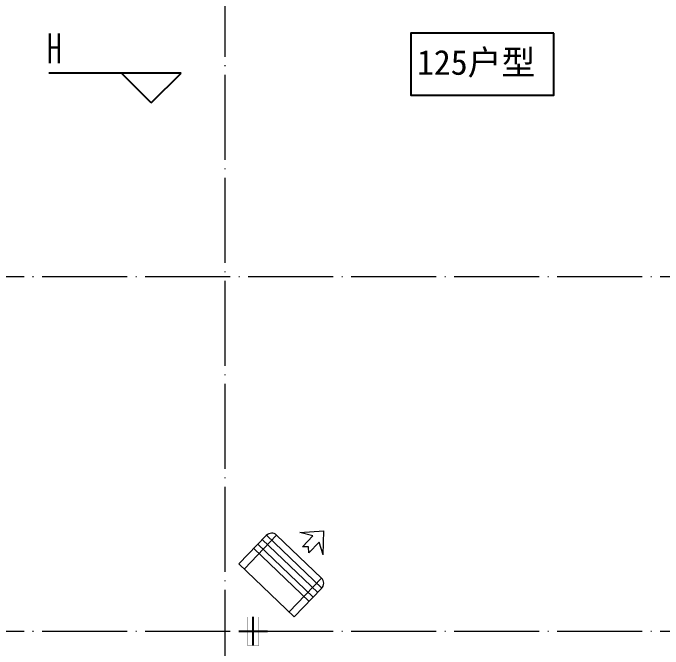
# Model space of a CAD drawing. Extents: x 27938 to 725830, y -209821 to 1628073.
# Drawn here: x 314924 to 319505, y 443206 to 447689 of the extents above; entities that cross this region are included whole.
import ezdxf

# ---------------------------------------------------------------- set-up
doc = ezdxf.new("R2010")
doc.units = 0
doc.header["$LTSCALE"] = 1000
doc.header["$MEASUREMENT"] = 0
doc.linetypes.add('DASH', pattern=[0.35, 0.25, -0.1])
doc.linetypes.add('DOTE', pattern=[2.42, 2, -0.2, 0.02, -0.2])
doc.layers.add('DIM_ELEV', color=3, linetype='Continuous')
doc.layers.add('机电标识类', color=1, linetype='Continuous')
for name, color, linetype, lineweight in [('DOTE', 19, 'DOTE', 9), ('平面-空调室内机', 176, 'Continuous', 9), ('平面-空调预留孔', 173, 'Continuous', 15), ('空调', 76, 'Continuous', 13)]:
    doc.layers.add(name, color=color, linetype=linetype, lineweight=lineweight)
doc.styles.add('_TCH_DIM', font='SIMPLEX.shx', dxfattribs={"width": 0.7, "bigfont": 'GBCBIG.shx'})
doc.styles.add('黑体', font='')
doc.styles.get('黑体').set_extended_font_data('SimHei')

# ---------------------------------------------------------------- blocks, each defined once
blk = doc.blocks.new('FGDGDRGSDGDG')
at = {"layer": 'DOTE', "linetype": 'DOTE', "ltscale": 0.3}
for p, q in [((534482.5, 523848.5), (534482.5, 513948.5)), ((488182.5, 520248.5), (546982.5, 520248.5)), ((488182.5, 517748.5), (546982.5, 517748.5))]:
    blk.add_line(p, q, dxfattribs=at)
blk = doc.blocks.new('dasdasf1sa2f31as32f')
for p, q in [((-116, 585.6), (43.3, 640.5)), ((82.7, 476.6), (43.3, 640.5)), ((-22.8, 585.5), (-116, 585.6)), ((-22.8, 585.5), (-73.4, 493.2)), ((32.4, 555.1), (-18.1, 462.9)), ((82.7, 476.6), (32.4, 555.1)), ((-473.5, 259.7), (-339.5, 504)), ((-269.8, 524.3), (-427.7, 236.5)), ((134.6, 245.5), (-338.8, 505.1)), ((-269.8, 524.3), (113.7, 314)), ((-31.3, 504.4), (-73.4, 493.2)), ((-18.1, 462.9), (-31.3, 504.4)), ((114.7, 208.4), (-359.1, 468.2)), ((92.6, 168.8), (-380.9, 428.5)), ((72.3, 131.9), (-401.1, 391.6)), ((113.7, 314), (-44.2, 26.2)), ((0, 0), (-473.5, 259.7)), ((134, 244.4), (0, 0))]:
    blk.add_line(p, q)
for centre, start, end in [((-294.5, 479.4), 61.2593, 151.2593), ((89, 269), 331.2593, 61.2593)]:
    blk.add_arc(centre, 51.3, start, end)
blk = doc.blocks.new('dongkong')
blk.add_wipeout([(-603756, 210771), (-603756, 210570.8), (-603836, 210570.8), (-603836, 210771)])
at = {"layer": '机电标识类', "color": 250, "linetype": 'DASH', "ltscale": 400}
for p, q in [((-603796, 210771), (-603796, 210570.8)), ((-603896, 210670.7), (-603696, 210670.7))]:
    blk.add_line(p, q, dxfattribs=at)
at = {"layer": '空调', "color": 6, "linetype": 'DASH', "const_width": 2}
blk.add_lwpolyline([(-603756, 210771), (-603756, 210570.8), (-603836, 210570.8), (-603836, 210771)], close=True, dxfattribs=at)

msp = doc.modelspace()

# ---------------------------------------------------------------- linework, layer by layer
at = {"color": 1}
msp.add_lwpolyline([(318735, 447545.7), (317729, 447545.7), (317729, 447109.7), (318735, 447109.7)], close=True, dxfattribs=at)
at = {"layer": 'DIM_ELEV'}
for p, q in [((316108.6, 447265.9), (315177.7, 447265.9)), ((315898.6, 447055.9), (315688.6, 447265.9)), ((315898.6, 447055.9), (316108.6, 447265.9))]:
    msp.add_line(p, q, dxfattribs=at)

# ---------------------------------------------------------------- block references
msp.add_blockref('FGDGDRGSDGDG', (-218065.9, -74416.4))
at = {"layer": '平面-空调预留孔', "rotation": 344.9999999966897}
msp.add_blockref('dasdasf1sa2f31as32f', (316906.8, 443432.1), dxfattribs=at)

# ---------------------------------------------------------------- texts
at = {"color": 1, "style": '黑体'}
msp.add_text('125户型', height=175, dxfattribs=at).set_placement((317771.3, 447253.5))
at = {"layer": 'DIM_ELEV', "color": 7, "style": '_TCH_DIM', "width": 0.494118}
msp.add_text('H', height=208.2, dxfattribs=at).set_placement((315167, 447335.9))

# ---------------------------------------------------------------- next in the draw order: block references
at = {"layer": '平面-空调室内机', "ltscale": 0.3, "xscale": -1, "rotation": 180}
msp.add_blockref('dongkong', (920412.7, 654002.8), dxfattribs=at)

doc.saveas('drawing.dxf')
